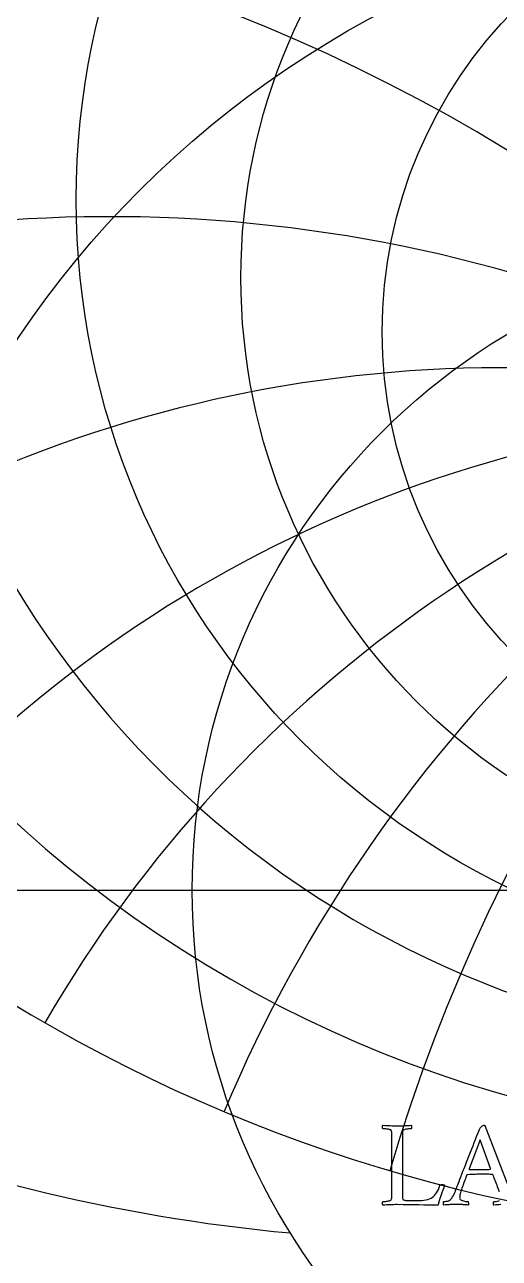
# Model space of a CAD drawing. Header units: millimetres. Extents: x -32.4 to 32.3, y -32.4 to 33.4.
# Drawn here: x -17.2 to -7.2, y -7.76 to 18.25 of the extents above; entities that cross this region are included whole.
import ezdxf

# ---------------------------------------------------------------- set-up
doc = ezdxf.new("R2010")
doc.units = ezdxf.units.MM
for name, color, linetype in [('CUT_OUTER', 1, 'Continuous'), ('ENGRAVE', 7, 'Continuous'), ('ENGRAVE_FINE', 8, 'Continuous'), ('TEXT', 5, 'Continuous')]:
    doc.layers.add(name, color=color, linetype=linetype)

msp = doc.modelspace()

# ---------------------------------------------------------------- linework, layer by layer
at = {"layer": 'CUT_OUTER'}
msp.add_arc((-0.0002, -0.0001), 32.35, 127.26523, 87.73645, dxfattribs=at)
at = {"layer": 'ENGRAVE'}
msp.add_lwpolyline([(-31.9, 0), (31.9, 0)], dxfattribs=at)
for centre, radius in [((0, 0), 31.9), ((0, 14.5583), 16.1101), ((0, 12.9155), 12.6421), ((0, 11.769), 9.6664), ((0, 0), 20.8814), ((0, 0), 13.6687)]:
    msp.add_circle(centre, radius, dxfattribs=at)
for centre, radius, start, end in [((0, 16.9428), 20.3436, 152.65175, 27.34825), ((0, 20.5259), 25.8291, 183.831, 356.169), ((0, 26.2515), 33.5436, 206.89655, 333.10345), ((0, -16.6098), 26.6818, 38.5, 141.5), ((0, -16.6098), 26.6818, 38.5, 141.5), ((-8.1008, 30.2328), 37.6255, 230.79882, 264.66334)]:
    msp.add_arc(centre, radius, start, end, dxfattribs=at)
at = {"layer": 'ENGRAVE_FINE'}
for centre, radius, start, end in [((-99.5779, -16.6098), 103.0906, 5.264652, 27.419016), ((-99.5779, -16.6098), 103.0906, 5.264652, 27.419016), ((-46.2143, -16.6098), 53.3636, 10.69144, 55.74138), ((-46.2143, -16.6098), 53.3636, 10.69144, 55.74138), ((-26.6818, -16.6098), 37.7338, 16.46147, 85.90685), ((-26.6818, -16.6098), 37.7338, 16.46147, 85.90685), ((26.6818, -16.6098), 37.7338, 94.09315, 163.53853), ((26.6818, -16.6098), 37.7338, 94.09315, 163.53853), ((-15.4048, -16.6098), 30.8095, 22.79828, 117.66393), ((-15.4048, -16.6098), 30.8095, 22.79828, 117.66393), ((15.4048, -16.6098), 30.8095, 62.33607, 157.20172), ((15.4048, -16.6098), 30.8095, 62.33607, 157.20172), ((-7.1494, -16.6098), 27.623, 30.00143, 131.0588), ((-7.1494, -16.6098), 27.623, 30.00143, 131.0588), ((7.1494, -16.6098), 27.623, 48.9412, 149.99857), ((7.1494, -16.6098), 27.623, 48.9412, 149.99857), ((0, 52.1278), 63.3478, 239.880424, 300.119576)]:
    msp.add_arc(centre, radius, start, end, dxfattribs=at)
at = {"layer": 'TEXT'}
for points in [[(-9.2397, -6.34), (-9.2397, -6.3429), (-9.2397, -6.3465), (-9.2397, -6.3507), (-9.2397, -6.3556), (-9.2397, -6.3681), (-9.2397, -6.3824), (-9.2397, -6.3986), (-9.2397, -6.4164), (-9.2395, -6.4348), (-9.239, -6.4524), (-9.2382, -6.4691), (-9.2371, -6.4851), (-9.2355, -6.499), (-9.2332, -6.5097), (-9.2303, -6.5171), (-9.2267, -6.5214), (-9.213, -6.5295), (-9.1979, -6.5359), (-9.1813, -6.5405), (-9.1633, -6.5434), (-9.1418, -6.5451), (-9.115, -6.5463), (-9.0829, -6.547), (-9.0454, -6.5473), (-8.9029, -6.5473), (-8.8658, -6.5462), (-8.8268, -6.543), (-8.7861, -6.5378), (-8.7436, -6.5304), (-8.7024, -6.5208), (-8.6656, -6.5087), (-8.6331, -6.4942), (-8.6051, -6.4773), (-8.5821, -6.4589), (-8.56, -6.4372), (-8.5388, -6.4122), (-8.5183, -6.3841), (-8.4988, -6.3517), (-8.4804, -6.3141), (-8.4632, -6.2714), (-8.447, -6.2235), (-8.4428, -6.2167), (-8.4354, -6.2118), (-8.4247, -6.2089), (-8.4108, -6.2079), (-8.3894, -6.2089), (-8.3719, -6.2118), (-8.3583, -6.2167), (-8.3486, -6.2235), (-8.3671, -6.2761), (-8.3865, -6.3303), (-8.4066, -6.3862), (-8.4276, -6.4436), (-8.4471, -6.4998), (-8.4629, -6.5518), (-8.475, -6.5995), (-8.4833, -6.6431), (-8.5855, -6.6428), (-8.6873, -6.6418), (-8.7888, -6.6402), (-8.89, -6.6379), (-8.9942, -6.6356), (-9.105, -6.634), (-9.2222, -6.6331), (-9.3459, -6.6327), (-9.3888, -6.633), (-9.4294, -6.6337), (-9.4678, -6.6349), (-9.5039, -6.6366), (-9.5392, -6.6383), (-9.5751, -6.6395), (-9.6117, -6.6403), (-9.649, -6.6405), (-9.6534, -6.6344), (-9.6564, -6.6263), (-9.6579, -6.6162), (-9.658, -6.6042), (-9.657, -6.5923), (-9.6551, -6.5822), (-9.6524, -6.5741), (-9.649, -6.568), (-9.6396, -6.5677), (-9.6269, -6.567), (-9.6111, -6.5658), (-9.592, -6.5641), (-9.5715, -6.5617), (-9.5515, -6.5586), (-9.532, -6.5546), (-9.513, -6.5498), (-9.4964, -6.5445), (-9.4841, -6.5388), (-9.4763, -6.5328), (-9.4728, -6.5265), (-9.4682, -6.5099), (-9.4647, -6.4909), (-9.4624, -6.4697), (-9.4612, -6.4462), (-9.4606, -6.4211), (-9.4602, -6.3951), (-9.4599, -6.368), (-9.4599, -6.34), (-9.4599, -5.2599), (-9.4599, -5.2318), (-9.4602, -5.2045), (-9.4606, -5.178), (-9.4612, -5.1524), (-9.4624, -5.1283), (-9.4647, -5.1067), (-9.4682, -5.0875), (-9.4728, -5.0708), (-9.4763, -5.0635), (-9.4841, -5.0572), (-9.4964, -5.0518), (-9.513, -5.0475), (-9.532, -5.0438), (-9.5515, -5.0407), (-9.5715, -5.038), (-9.592, -5.0358), (-9.6111, -5.0341), (-9.6269, -5.0329), (-9.6396, -5.0322), (-9.649, -5.0319), (-9.6524, -5.0258), (-9.6551, -5.0177), (-9.657, -5.0076), (-9.658, -4.9957), (-9.6579, -4.9837), (-9.6564, -4.9736), (-9.6534, -4.9655), (-9.649, -4.9594), (-9.6103, -4.9608), (-9.5719, -4.9623), (-9.5338, -4.964), (-9.4961, -4.9659), (-9.4587, -4.9676), (-9.4217, -4.9688), (-9.3849, -4.9695), (-9.3485, -4.9697), (-9.3112, -4.9695), (-9.2743, -4.9688), (-9.238, -4.9676), (-9.2021, -4.9659), (-9.1661, -4.964), (-9.1293, -4.9623), (-9.0916, -4.9608), (-9.0532, -4.9594), (-9.0487, -4.9655), (-9.0457, -4.9736), (-9.0442, -4.9837), (-9.0441, -4.9957), (-9.0452, -5.0076), (-9.047, -5.0177), (-9.0497, -5.0258), (-9.0532, -5.0319), (-9.0626, -5.0322), (-9.0752, -5.0329), (-9.0911, -5.0341), (-9.1102, -5.0358), (-9.1306, -5.038), (-9.1503, -5.0407), (-9.1694, -5.0438), (-9.1879, -5.0475), (-9.2041, -5.0518), (-9.2164, -5.0572), (-9.2248, -5.0635), (-9.2293, -5.0708), (-9.2328, -5.0847), (-9.2355, -5.1006), (-9.2373, -5.1184), (-9.2384, -5.1381), (-9.239, -5.1593), (-9.2394, -5.1815), (-9.2396, -5.2047), (-9.2397, -5.2288), (-9.2397, -5.2327), (-9.2397, -5.2366), (-9.2397, -5.2404), (-9.2397, -5.2443), (-9.2397, -5.2482), (-9.2397, -5.2521), (-9.2397, -5.256), (-9.2397, -5.2599)], [(-7.6026, -5.2625), (-7.8331, -5.879), (-7.8331, -5.8793), (-7.8328, -5.8802), (-7.8324, -5.8819), (-7.8318, -5.8841), (-7.8311, -5.8864), (-7.8302, -5.888), (-7.8292, -5.889), (-7.828, -5.8893), (-7.8021, -5.8905), (-7.7739, -5.8916), (-7.7432, -5.8925), (-7.7101, -5.8932), (-7.6775, -5.8938), (-7.6483, -5.8942), (-7.6224, -5.8944), (-7.6, -5.8945), (-7.5709, -5.8943), (-7.5433, -5.8938), (-7.5172, -5.893), (-7.4925, -5.8919), (-7.468, -5.8906), (-7.4423, -5.8893), (-7.4155, -5.888), (-7.3876, -5.8867), (-7.3853, -5.8863), (-7.3834, -5.8851), (-7.382, -5.8831), (-7.3811, -5.8802), (-7.3806, -5.8774), (-7.3802, -5.8754), (-7.3799, -5.8742), (-7.3798, -5.8738)]]:
    msp.add_lwpolyline(points, close=True, dxfattribs=at)
for points in [[(-7.1956, -6.3598), (-7.2068, -6.3275), (-7.2192, -6.2934), (-7.2322, -6.2587), (-7.2451, -6.2244), (-7.2581, -6.1907), (-7.271, -6.1574), (-7.2834, -6.1258), (-7.2947, -6.0972), (-7.3048, -6.0714), (-7.3138, -6.0486), (-7.3211, -6.0299), (-7.3264, -6.0166), (-7.3296, -6.0085), (-7.3306, -6.0059), (-7.3309, -6.0056), (-7.3319, -6.0046), (-7.3335, -6.003), (-7.3358, -6.0007), (-7.3384, -5.9984), (-7.341, -5.9968), (-7.3436, -5.9958), (-7.3462, -5.9955), (-7.3667, -5.9944), (-7.3895, -5.9936), (-7.4146, -5.9931), (-7.442, -5.9929), (-7.47, -5.9929), (-7.497, -5.9929), (-7.5231, -5.9929), (-7.5482, -5.9929), (-7.5547, -5.9929), (-7.5612, -5.9929), (-7.5676, -5.9929), (-7.5741, -5.9929), (-7.5804, -5.9929), (-7.5864, -5.9929), (-7.5921, -5.9929), (-7.5974, -5.9929), (-7.6348, -5.993), (-7.6693, -5.9932), (-7.7009, -5.9937), (-7.7295, -5.9942), (-7.7587, -5.9951), (-7.7917, -5.9965), (-7.8286, -5.9983), (-7.8694, -6.0007), (-7.8709, -6.0009), (-7.8726, -6.0017), (-7.8747, -6.0029), (-7.8772, -6.0046), (-7.8794, -6.0063), (-7.8811, -6.0075), (-7.882, -6.0082), (-7.8824, -6.0085), (-7.8836, -6.0117), (-7.8872, -6.0214), (-7.8933, -6.0376), (-7.9018, -6.0603), (-7.912, -6.0874), (-7.9231, -6.1169), (-7.9353, -6.1489), (-7.9484, -6.1833), (-7.9616, -6.2184), (-7.974, -6.2523), (-7.9856, -6.2851), (-7.9963, -6.3167), (-8.0069, -6.3478), (-8.0154, -6.3763), (-8.0218, -6.4022), (-8.0261, -6.4255), (-8.0289, -6.4464), (-8.031, -6.465), (-8.0322, -6.4814), (-8.0326, -6.4954), (-8.0301, -6.509), (-8.0226, -6.521), (-8.01, -6.5316), (-7.9924, -6.5408), (-7.9722, -6.5485), (-7.9516, -6.5547), (-7.9308, -6.5595), (-7.9095, -6.5628), (-7.8902, -6.5651), (-7.8749, -6.5667), (-7.8637, -6.5677), (-7.8564, -6.568), (-7.854, -6.5719), (-7.8519, -6.5787), (-7.8501, -6.5881), (-7.8487, -6.6004), (-7.8479, -6.6131), (-7.848, -6.624), (-7.8492, -6.6331), (-7.8513, -6.6405), (-7.875, -6.6392), (-7.8969, -6.6379), (-7.9171, -6.6366), (-7.9355, -6.6353), (-7.9529, -6.634), (-7.9704, -6.6327), (-7.9879, -6.6314), (-8.0054, -6.6301), (-8.0243, -6.629), (-8.0459, -6.6282), (-8.0702, -6.6277), (-8.0973, -6.6276), (-8.1247, -6.6277), (-8.1498, -6.6282), (-8.1726, -6.629), (-8.1932, -6.6301), (-8.2126, -6.6314), (-8.232, -6.6327), (-8.2515, -6.634), (-8.2709, -6.6353), (-8.2916, -6.6366), (-8.3149, -6.6379), (-8.3408, -6.6392), (-8.3693, -6.6405), (-8.3716, -6.6365), (-8.3732, -6.6298), (-8.3742, -6.6204), (-8.3745, -6.6081), (-8.3742, -6.5954), (-8.3732, -6.5845), (-8.3716, -6.5753), (-8.3693, -6.568), (-8.3557, -6.5672), (-8.3379, -6.5651), (-8.3161, -6.5614), (-8.2903, -6.5563), (-8.2648, -6.5496), (-8.244, -6.5411), (-8.2279, -6.5308), (-8.2165, -6.5188), (-8.1978, -6.4934), (-8.1806, -6.4666), (-8.1648, -6.4384), (-8.1504, -6.4087), (-8.1369, -6.3778), (-8.1236, -6.3462), (-8.1104, -6.3137), (-8.0973, -6.2805), (-8.0973, -6.2805), (-8.0958, -6.2765), (-8.0912, -6.2646), (-8.0835, -6.2448), (-8.0727, -6.217), (-8.0594, -6.1824), (-8.0439, -6.1422), (-8.0264, -6.0963), (-8.0067, -6.0447), (-7.9852, -5.9888), (-7.9623, -5.9298), (-7.938, -5.8677), (-7.9121, -5.8025), (-7.8855, -5.7354), (-7.8587, -5.6672), (-7.8318, -5.5981), (-7.8046, -5.528), (-7.7777, -5.4581), (-7.7512, -5.3897), (-7.7252, -5.3228), (-7.6997, -5.2573), (-7.6752, -5.1945), (-7.6521, -5.1355), (-7.6305, -5.0805), (-7.6104, -5.0293), (-7.6036, -5.0186), (-7.5939, -5.0073), (-7.581, -4.9953), (-7.565, -4.9827), (-7.5486, -4.9714), (-7.5343, -4.9633), (-7.5221, -4.9584), (-7.5119, -4.9568), (-7.5096, -4.9569), (-7.5077, -4.9571), (-7.5064, -4.9575), (-7.5055, -4.9581), (-7.5046, -4.9588), (-7.5032, -4.9597), (-7.5013, -4.9608), (-7.499, -4.962), (-6.9835, -6.3141)], [(-7.1661, -6.6314), (-7.1971, -6.6335), (-7.2319, -6.6356), (-7.2703, -6.638), (-7.3125, -6.6405), (-7.3169, -6.6344), (-7.3199, -6.6263), (-7.3215, -6.6162), (-7.3215, -6.6042), (-7.3203, -6.5923), (-7.318, -6.5822), (-7.3145, -6.5741), (-7.3099, -6.568), (-7.2966, -6.5674), (-7.2801, -6.5657), (-7.2604, -6.5629), (-7.2374, -6.5589), (-7.2147, -6.554), (-7.1959, -6.5482)]]:
    msp.add_lwpolyline(points, dxfattribs=at)

doc.saveas('drawing.dxf')
